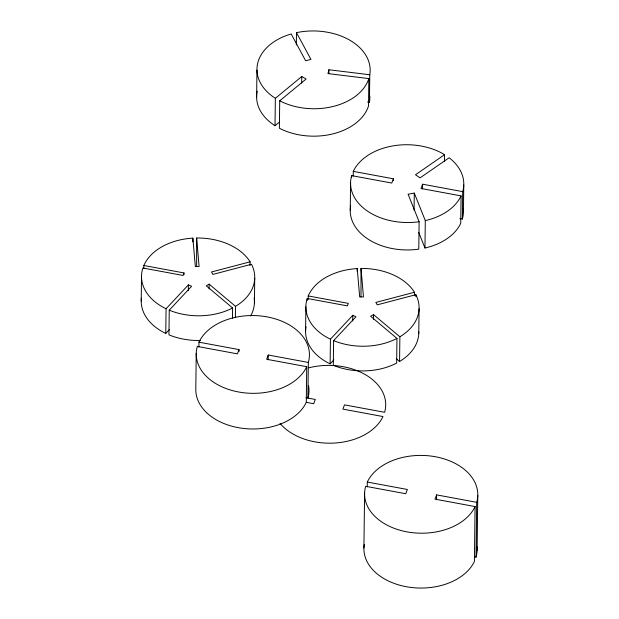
<?xml version="1.0" encoding="UTF-8"?>
<svg xmlns="http://www.w3.org/2000/svg" width="619" height="619" viewBox="0 0 619 619"><rect width="100%" height="100%" fill="white"/><g stroke="black" fill="none" stroke-linecap="round" stroke-linejoin="round"><path stroke-width="0.93" d="M141.217 301.027L141.519 276.345M143.809 268.352L143.84 265.505A56.615 38.896 0.7 0 1 192.865 238.137L195.341 266.603L199.109 266.472L196.633 238.006A56.615 38.896 0.7 0 1 250.107 261.829L250.061 265.628M169.49 329.455L165.768 333.432L166.07 308.757A56.615 38.896 0.7 0 1 142.896 268.012L183.038 275.447L183.99 272.94L143.84 265.505M166.07 308.757L188.408 284.879L191.588 286.295L169.25 310.173L168.948 334.848A56.615 38.896 0.7 0 0 200.332 340.458M183.967 274.844L183.99 272.94M188.338 290.574L188.408 284.879M192.819 241.928L192.865 238.137M196.633 238.006L196.641 266.24M196.238 353.271L195.805 388.918A56.615 38.896 0.7 0 0 243.058 428.387A56.615 38.896 0.7 0 0 306.289 402.342L306.73 366.696L266.642 359.268L268.251 355.012L308.339 362.44L307.906 398.087A56.615 38.896 0.7 0 0 308.61 385.815M198.885 346.996L198.947 342.175A56.615 38.896 0.7 0 1 267.091 316.882A56.615 38.896 0.7 0 1 308.339 362.44M209.114 288.911L209.168 284.16L206.251 285.792L232.597 307.983L232.465 318.421M235.375 317.74L235.514 306.351A56.615 38.896 0.7 0 0 251.484 264.251L212.866 274.418L211.489 271.989L250.107 261.829M239.011 351.53L239.035 349.603L198.947 342.175M256.622 97.516L256.955 70.094M254.417 302.939L254.719 278.256M268.197 359.832L268.251 355.012M279.417 122.098L275.022 125.727L275.354 98.305A56.615 38.896 0.7 0 1 291.185 33.975L305.639 60.755L310.947 59.432L296.486 32.652A56.615 38.896 0.7 0 1 369.783 74.76L369.45 102.181L367.547 101.949M275.354 98.305L301.763 76.532L306.126 79.039L279.718 100.812L279.378 128.234A56.615 38.896 0.7 0 0 368.506 106.011L368.839 78.59L327.977 73.584L328.913 69.754L369.783 74.76M296.339 44.939L296.486 32.652M301.677 83.147L301.763 76.532M305.577 331.467L305.879 306.784M307.233 300.347L307.256 298.451L347.406 305.887L348.35 303.38L308.208 295.944L308.161 299.743M328.867 73.537L328.913 69.754M333.85 359.894L330.128 363.871L330.43 339.197A56.615 38.896 0.7 0 1 307.256 298.451M330.43 339.197L352.768 315.319L355.948 316.735L333.61 340.612L333.308 365.287A56.615 38.896 0.7 0 0 396.655 363.098L396.957 338.423L370.619 316.232L373.528 314.599L399.874 336.79L399.572 361.473L396.276 358.695M350.246 210.065L350.578 182.644M351.654 177.521L351.677 175.626L391.765 183.054L393.382 178.798L353.287 171.37L353.232 176.098M352.698 321.013L352.768 315.319M357.194 271.424L357.233 268.576A56.615 38.896 0.7 0 0 308.208 295.944M414.436 295.116L414.467 292.269A56.615 38.896 0.7 0 0 360.993 268.445L361.001 296.679M363.918 547.985L364.591 493.15M367.237 486.859L367.299 482.054A56.615 38.896 0.7 0 1 435.436 456.752A56.615 38.896 0.7 0 1 476.692 502.311L476.026 557.154L474.355 556.845M373.474 319.35L373.528 314.599M393.359 180.686L393.382 178.798M414.08 210.112L414.289 193.089L408.099 194.219L419.117 221.734L418.784 249.155A56.615 38.896 0.7 0 1 350.671 205.864M415.821 296.594L415.844 294.69L377.226 304.85L375.849 302.428L414.467 292.269M418.777 333.378L419.078 308.695M422.545 188.934L422.599 184.207L462.687 191.635L462.354 219.049L459.847 218.584M422.599 184.207L420.982 188.462L461.07 195.89L460.737 223.304A56.615 38.896 0.7 0 1 424.967 248.018L425.299 220.596L414.289 193.089M436.55 499.695L436.604 494.883L476.692 502.311M444.488 161.28L444.566 154.665A56.615 38.896 0.7 0 0 353.287 171.37M463.438 212.425L463.77 185.004M436.604 494.883L434.987 499.146L475.083 506.566L474.409 561.41A56.615 38.896 0.7 0 1 408.672 587.114A56.615 38.896 0.7 0 1 364.251 544.496M477.117 550.314L477.783 495.471M239.035 349.603L237.417 353.859L197.329 346.431A56.615 38.896 0.7 0 0 238.586 391.989A56.615 38.896 0.7 0 0 306.73 366.696M444.566 154.665L415.496 174.751L420.061 177.87L449.139 157.783A56.615 38.896 0.7 0 1 462.687 191.635M305.979 397.723L315.303 399.456L313.686 403.712L306.227 402.327M367.299 482.054L407.387 489.474L405.77 493.73L365.682 486.31A56.615 38.896 0.7 0 0 406.938 531.86A56.615 38.896 0.7 0 0 475.083 506.566M209.168 284.16L235.514 306.351M418.769 232.543L424.967 248.018M360.993 268.445L363.469 296.911L359.701 297.043L357.233 268.576M308.866 367.825A56.615 38.896 0.7 0 1 365.636 374.812A56.615 38.896 0.7 0 1 384.608 412.293L344.52 404.865L342.903 409.12L382.991 416.548A56.615 38.896 0.7 0 1 335.096 443.011A56.615 38.896 0.7 0 1 280.067 423.404M232.597 307.983A56.615 38.896 0.7 0 1 169.25 310.173M254.123 297.84A56.615 38.896 0.7 0 1 250.618 315.961M165.768 333.432A56.615 38.896 0.7 0 1 141.387 298.18M476.978 546.716A56.615 38.896 0.7 0 1 476.026 557.154M369.775 95.875A56.615 38.896 0.7 0 1 369.45 102.181M275.022 125.727A56.615 38.896 0.7 0 1 257.225 91.202M368.839 78.59A56.615 38.896 0.7 0 1 279.718 100.812M463.314 208.626A56.615 38.896 0.7 0 1 462.354 219.049M461.07 195.89A56.615 38.896 0.7 0 1 425.299 220.596M419.117 221.734A56.615 38.896 0.7 0 1 351.677 175.626M415.844 294.69A56.615 38.896 0.7 0 1 399.874 336.79M396.957 338.423A56.615 38.896 0.7 0 1 333.61 340.612M418.792 331.916A56.615 38.896 0.7 0 1 399.572 361.473M330.128 363.871A56.615 38.896 0.7 0 1 306.026 326.755"/></g></svg>
